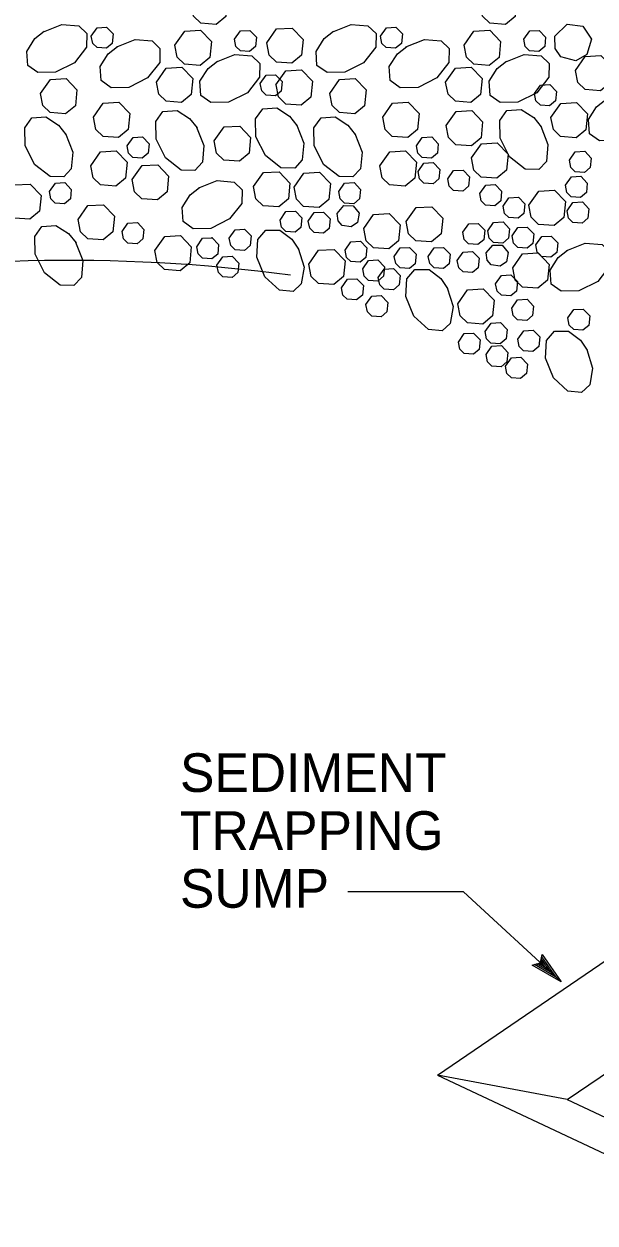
# Model space of a CAD drawing. Extents: x -894 to 866, y -476 to 714.
# Drawn here: x -122.5 to -18.8, y -56.1 to 161.3 of the extents above; entities that cross this region are included whole.
import ezdxf

# ---------------------------------------------------------------- set-up
doc = ezdxf.new("R2010")
doc.units = 0
for name, color, linetype in [('56 Stage 3 Anno', 7, 'Continuous'), ('57 Undefined', 7, 'Continuous'), ('60 Nongeo Data', 7, 'Continuous')]:
    doc.layers.add(name, color=color, linetype=linetype)

msp = doc.modelspace()

# ---------------------------------------------------------------- linework, layer by layer
at = {"layer": '56 Stage 3 Anno'}
for p, q in [((-42.68, 3.94), (-63.7, 3.94)), ((-42.68, 3.94), (-25, -12.42)), ((-28.76, -8.95), (-28.44, -7.44)), ((-28.7, -8.63), (-28, -9.65)), ((-28.59, -8.26), (-27, -10.57)), ((-28.52, -7.85), (-26, -11.5)), ((-28.44, -7.44), (-28.44, -7.44)), ((-28.44, -7.44), (-25, -12.42)), ((-30.23, -9.37), (-28.76, -8.95)), ((-25, -12.42), (-30.23, -9.37)), ((-30.23, -9.37), (-30.23, -9.37)), ((-26.01, -11.5), (-29.82, -9.27)), ((-27, -10.57), (-29.46, -9.14)), ((-28, -9.65), (-29.05, -9.04)), ((-25, -12.42), (-25, -12.42))]:
    msp.add_line(p, q, dxfattribs=at)
at = {"layer": '60 Nongeo Data'}
for p, q in [((-47.44, -29.33), (4.13, 5.83)), ((-23.88, -33.75), (8.4, -11.75)), ((-47.44, -29.33), (9.62, -56.12)), ((-23.88, -33.75), (-47.44, -29.33)), ((-23.88, -33.75), (8.36, -48.89))]:
    msp.add_line(p, q, dxfattribs=at)
for points in [[(-92.14, 164.88), (-90.36, 167.42), (-87.51, 167.58), (-85.53, 165.53), (-85.82, 162.65), (-87.58, 161.19), (-90.39, 161.39), (-91.71, 162.67), (-92.14, 164.88)], [(-39.66, 164.88), (-37.87, 167.42), (-35.03, 167.58), (-33.05, 165.53), (-33.33, 162.65), (-35.09, 161.19), (-37.9, 161.39), (-39.23, 162.67), (-39.66, 164.88)], [(-118.92, 159.87), (-115.59, 161.19), (-112.52, 160.92), (-111.07, 159.54), (-111.11, 157.05), (-113.32, 154.23), (-116.74, 152.52), (-119.96, 152.46), (-121.77, 153.75), (-121.94, 156.31), (-120.47, 158.61), (-118.79, 159.95)], [(-66.44, 159.87), (-63.1, 161.19), (-60.04, 160.92), (-58.58, 159.54), (-58.63, 157.05), (-60.84, 154.23), (-64.25, 152.52), (-67.47, 152.46), (-69.29, 153.75), (-69.46, 156.31), (-67.99, 158.61), (-66.3, 159.95)], [(-26.11, 159.08), (-23.9, 161.25), (-21.07, 160.89), (-19.49, 158.52), (-20.3, 155.74), (-22.29, 154.62), (-25.02, 155.33), (-26.09, 156.83), (-26.11, 159.08)], [(-110.25, 159.08), (-109.18, 160.6), (-107.47, 160.7), (-106.29, 159.47), (-106.46, 157.74), (-107.51, 156.87), (-109.2, 156.99), (-109.99, 157.76), (-110.25, 159.08)], [(-95.07, 157.45), (-93.28, 159.99), (-90.44, 160.15), (-88.46, 158.1), (-88.74, 155.22), (-90.5, 153.76), (-93.31, 153.96), (-94.64, 155.25), (-95.07, 157.45)], [(-84.25, 158.5), (-83.18, 160.02), (-81.47, 160.11), (-80.28, 158.88), (-80.45, 157.16), (-81.51, 156.28), (-83.2, 156.4), (-83.99, 157.17), (-84.25, 158.49)], [(-78.4, 157.84), (-76.62, 160.37), (-73.77, 160.54), (-71.79, 158.48), (-72.08, 155.61), (-73.84, 154.15), (-76.65, 154.35), (-77.97, 155.63), (-78.4, 157.84)], [(-57.77, 159.08), (-56.7, 160.6), (-54.99, 160.7), (-53.8, 159.47), (-53.97, 157.74), (-55.03, 156.87), (-56.72, 156.99), (-57.51, 157.76), (-57.77, 159.08)], [(-42.58, 157.45), (-40.8, 159.99), (-37.95, 160.15), (-35.97, 158.1), (-36.26, 155.22), (-38.02, 153.76), (-40.83, 153.96), (-42.15, 155.25), (-42.58, 157.45)], [(-31.76, 158.5), (-30.69, 160.02), (-28.98, 160.11), (-27.8, 158.88), (-27.97, 157.16), (-29.02, 156.28), (-30.71, 156.4), (-31.5, 157.17), (-31.76, 158.49)], [(-105.63, 157.13), (-102.3, 158.45), (-99.23, 158.19), (-97.78, 156.8), (-97.82, 154.31), (-100.03, 151.49), (-103.45, 149.78), (-106.67, 149.72), (-108.48, 151.01), (-108.65, 153.57), (-107.18, 155.87), (-105.5, 157.21)], [(-53.15, 157.13), (-49.81, 158.45), (-46.75, 158.19), (-45.29, 156.8), (-45.34, 154.31), (-47.55, 151.49), (-50.96, 149.78), (-54.18, 149.72), (-55.99, 151.01), (-56.17, 153.57), (-54.7, 155.87), (-53.01, 157.21)], [(-87.51, 154.43), (-84.17, 155.75), (-81.11, 155.49), (-79.65, 154.1), (-79.7, 151.62), (-81.91, 148.79), (-85.33, 147.08), (-88.55, 147.03), (-90.36, 148.31), (-90.53, 150.88), (-89.06, 153.17), (-87.37, 154.52)], [(-35.02, 154.43), (-31.69, 155.75), (-28.62, 155.49), (-27.17, 154.1), (-27.21, 151.62), (-29.42, 148.79), (-32.84, 147.08), (-36.06, 147.03), (-37.87, 148.31), (-38.04, 150.88), (-36.57, 153.17), (-34.89, 154.52)], [(-22.4, 152.86), (-20.61, 155.39), (-17.77, 155.56), (-15.79, 153.5), (-16.07, 150.63), (-17.83, 149.17), (-20.64, 149.37), (-21.97, 150.65), (-22.39, 152.86)], [(-98.42, 150.74), (-96.64, 153.28), (-93.79, 153.44), (-91.81, 151.39), (-92.1, 148.51), (-93.86, 147.05), (-96.67, 147.25), (-97.99, 148.54), (-98.42, 150.74)], [(-76.73, 150.24), (-74.94, 152.78), (-72.1, 152.94), (-70.12, 150.89), (-70.4, 148.02), (-72.16, 146.55), (-74.97, 146.76), (-76.29, 148.04), (-76.72, 150.24)], [(-45.94, 150.74), (-44.15, 153.28), (-41.31, 153.44), (-39.33, 151.39), (-39.61, 148.51), (-41.37, 147.05), (-44.18, 147.25), (-45.51, 148.54), (-45.94, 150.74)], [(-119.46, 148.69), (-117.68, 151.23), (-114.83, 151.39), (-112.85, 149.34), (-113.14, 146.46), (-114.9, 145), (-117.71, 145.2), (-119.03, 146.49), (-119.46, 148.69)], [(-79.59, 150.46), (-78.52, 151.98), (-76.81, 152.08), (-75.62, 150.85), (-75.79, 149.12), (-76.85, 148.25), (-78.54, 148.37), (-79.33, 149.14), (-79.59, 150.46)], [(-66.98, 148.69), (-65.19, 151.23), (-62.35, 151.39), (-60.37, 149.34), (-60.65, 146.46), (-62.41, 145), (-65.22, 145.2), (-66.55, 146.49), (-66.98, 148.69)], [(-29.81, 148.66), (-28.74, 150.18), (-27.03, 150.28), (-25.85, 149.05), (-26.02, 147.33), (-27.07, 146.45), (-28.76, 146.57), (-29.55, 147.34), (-29.81, 148.66)], [(-17, 147.49), (-13.67, 148.81), (-10.6, 148.54), (-9.15, 147.16), (-9.19, 144.67), (-11.4, 141.85), (-14.82, 140.14), (-18.04, 140.08), (-19.85, 141.37), (-20.02, 143.94), (-18.55, 146.23), (-16.87, 147.57)], [(-109.86, 144.38), (-108.07, 146.91), (-105.23, 147.07), (-103.25, 145.02), (-103.53, 142.15), (-105.29, 140.69), (-108.1, 140.89), (-109.43, 142.17), (-109.86, 144.38)], [(-73.01, 143.02), (-71.69, 139.68), (-71.96, 136.62), (-73.34, 135.16), (-75.83, 135.21), (-78.65, 137.42), (-80.36, 140.83), (-80.42, 144.05), (-79.13, 145.87), (-76.57, 146.04), (-74.27, 144.57), (-72.93, 142.88)], [(-57.37, 144.38), (-55.59, 146.91), (-52.74, 147.07), (-50.76, 145.02), (-51.05, 142.15), (-52.81, 140.69), (-55.62, 140.89), (-56.94, 142.17), (-57.37, 144.38)], [(-28.69, 142.76), (-27.37, 139.42), (-27.63, 136.36), (-29.02, 134.9), (-31.51, 134.95), (-34.33, 137.16), (-36.04, 140.57), (-36.1, 143.79), (-34.81, 145.61), (-32.24, 145.78), (-29.95, 144.31), (-28.61, 142.62)], [(-26.83, 144.34), (-25.05, 146.88), (-22.2, 147.04), (-20.22, 144.99), (-20.51, 142.11), (-22.27, 140.65), (-25.08, 140.85), (-26.4, 142.14), (-26.83, 144.34)], [(-114.93, 141.4), (-113.61, 138.06), (-113.87, 135), (-115.25, 133.54), (-117.74, 133.59), (-120.57, 135.8), (-122.27, 139.22), (-122.33, 142.43), (-121.04, 144.25), (-118.48, 144.42), (-116.19, 142.95), (-114.84, 141.26)], [(-91.14, 142.59), (-89.82, 139.25), (-90.08, 136.19), (-91.47, 134.73), (-93.95, 134.78), (-96.78, 136.99), (-98.49, 140.4), (-98.54, 143.62), (-97.25, 145.43), (-94.69, 145.6), (-92.4, 144.13), (-91.05, 142.45)], [(-62.44, 141.4), (-61.12, 138.06), (-61.38, 135), (-62.77, 133.54), (-65.26, 133.59), (-68.08, 135.8), (-69.79, 139.22), (-69.85, 142.43), (-68.56, 144.25), (-65.99, 144.42), (-63.7, 142.95), (-62.36, 141.26)], [(-45.84, 142.87), (-44.06, 145.4), (-41.21, 145.57), (-39.23, 143.52), (-39.52, 140.64), (-41.28, 139.18), (-44.09, 139.38), (-45.41, 140.66), (-45.84, 142.87)], [(-87.93, 140.06), (-86.15, 142.6), (-83.31, 142.76), (-81.33, 140.71), (-81.61, 137.83), (-83.37, 136.37), (-86.18, 136.57), (-87.5, 137.86), (-87.93, 140.06)], [(-103.73, 139.18), (-102.66, 140.7), (-100.95, 140.8), (-99.77, 139.57), (-99.94, 137.84), (-100.99, 136.96), (-102.68, 137.09), (-103.47, 137.86), (-103.73, 139.18)], [(-51.25, 139.18), (-50.18, 140.7), (-48.47, 140.8), (-47.28, 139.57), (-47.45, 137.84), (-48.51, 136.96), (-50.19, 137.09), (-50.99, 137.86), (-51.24, 139.18)], [(-41.23, 137), (-39.45, 139.53), (-36.6, 139.7), (-34.62, 137.64), (-34.91, 134.77), (-36.67, 133.31), (-39.48, 133.51), (-40.8, 134.79), (-41.23, 137)], [(-110.36, 135.57), (-108.57, 138.1), (-105.73, 138.27), (-103.75, 136.22), (-104.03, 133.34), (-105.79, 131.88), (-108.6, 132.08), (-109.93, 133.36), (-110.36, 135.57)], [(-57.87, 135.57), (-56.09, 138.1), (-53.24, 138.27), (-51.26, 136.22), (-51.55, 133.34), (-53.31, 131.88), (-56.12, 132.08), (-57.44, 133.36), (-57.87, 135.57)], [(-23.49, 136.58), (-22.42, 138.1), (-20.71, 138.2), (-19.52, 136.96), (-19.7, 135.24), (-20.75, 134.36), (-22.44, 134.48), (-23.23, 135.25), (-23.49, 136.58)], [(-102.82, 133.05), (-101.04, 135.59), (-98.19, 135.75), (-96.21, 133.7), (-96.5, 130.82), (-98.26, 129.36), (-101.07, 129.56), (-102.39, 130.84), (-102.82, 133.05)], [(-50.95, 134.53), (-49.88, 136.05), (-48.18, 136.15), (-46.99, 134.91), (-47.16, 133.19), (-48.22, 132.31), (-49.9, 132.43), (-50.7, 133.2), (-50.95, 134.53)], [(-45.56, 133.17), (-44.49, 134.7), (-42.78, 134.79), (-41.6, 133.56), (-41.77, 131.84), (-42.82, 130.96), (-44.51, 131.08), (-45.3, 131.85), (-45.56, 133.17)], [(-90.75, 131.56), (-87.41, 132.88), (-84.34, 132.62), (-82.89, 131.23), (-82.94, 128.75), (-85.15, 125.92), (-88.56, 124.21), (-91.78, 124.16), (-93.59, 125.44), (-93.77, 128.01), (-92.29, 130.3), (-90.61, 131.65)], [(-80.8, 131.79), (-79.02, 134.33), (-76.17, 134.49), (-74.19, 132.44), (-74.48, 129.56), (-76.23, 128.1), (-79.05, 128.3), (-80.37, 129.59), (-80.8, 131.79)], [(-73.46, 131.68), (-71.68, 134.22), (-68.83, 134.38), (-66.85, 132.33), (-67.14, 129.46), (-68.9, 127.99), (-71.71, 128.2), (-73.03, 129.48), (-73.46, 131.68)], [(-24.2, 132.04), (-23.13, 133.56), (-21.43, 133.66), (-20.24, 132.42), (-20.41, 130.7), (-21.47, 129.82), (-23.15, 129.94), (-23.95, 130.71), (-24.2, 132.04)], [(-125.95, 129.55), (-124.17, 132.08), (-121.32, 132.25), (-119.34, 130.19), (-119.62, 127.32), (-121.38, 125.86), (-124.2, 126.06), (-125.52, 127.34), (-125.95, 129.55)], [(-117.83, 130.9), (-116.77, 132.42), (-115.06, 132.52), (-113.87, 131.29), (-114.04, 129.56), (-115.1, 128.69), (-116.78, 128.81), (-117.58, 129.58), (-117.83, 130.9)], [(-65.35, 130.9), (-64.28, 132.42), (-62.57, 132.52), (-61.38, 131.29), (-61.56, 129.56), (-62.61, 128.69), (-64.3, 128.81), (-65.09, 129.58), (-65.35, 130.9)], [(-39.75, 130.54), (-38.68, 132.06), (-36.97, 132.16), (-35.78, 130.93), (-35.95, 129.2), (-37.01, 128.33), (-38.69, 128.45), (-39.49, 129.22), (-39.75, 130.54)], [(-30.83, 128.43), (-29.05, 130.96), (-26.2, 131.13), (-24.22, 129.07), (-24.51, 126.2), (-26.27, 124.73), (-29.08, 124.94), (-30.4, 126.22), (-30.83, 128.42)], [(-112.65, 125.8), (-110.87, 128.34), (-108.02, 128.5), (-106.04, 126.45), (-106.33, 123.57), (-108.09, 122.11), (-110.9, 122.31), (-112.22, 123.59), (-112.65, 125.8)], [(-65.62, 126.9), (-64.44, 128.34), (-62.73, 128.3), (-61.64, 126.98), (-61.94, 125.28), (-63.06, 124.48), (-64.73, 124.73), (-65.47, 125.56), (-65.62, 126.9)], [(-35.52, 128.25), (-34.45, 129.77), (-32.74, 129.87), (-31.56, 128.64), (-31.73, 126.92), (-32.78, 126.04), (-34.47, 126.16), (-35.26, 126.93), (-35.52, 128.25)], [(-23.91, 127.38), (-22.84, 128.91), (-21.13, 129), (-19.95, 127.77), (-20.12, 126.05), (-21.17, 125.17), (-22.86, 125.29), (-23.65, 126.06), (-23.91, 127.38)], [(-75.99, 125.73), (-74.92, 127.26), (-73.21, 127.35), (-72.03, 126.12), (-72.2, 124.4), (-73.25, 123.52), (-74.94, 123.64), (-75.73, 124.41), (-75.99, 125.73)], [(-70.87, 125.55), (-69.8, 127.07), (-68.09, 127.17), (-66.9, 125.94), (-67.07, 124.21), (-68.13, 123.33), (-69.82, 123.46), (-70.61, 124.23), (-70.87, 125.55)], [(-60.81, 124.19), (-59.03, 126.73), (-56.18, 126.89), (-54.2, 124.84), (-54.49, 121.96), (-56.24, 120.5), (-59.06, 120.7), (-60.38, 121.98), (-60.81, 124.19)], [(-53.09, 125.44), (-51.31, 127.97), (-48.46, 128.14), (-46.48, 126.08), (-46.77, 123.21), (-48.53, 121.75), (-51.34, 121.95), (-52.66, 123.23), (-53.09, 125.44)], [(-113.11, 121.73), (-111.78, 118.39), (-112.05, 115.33), (-113.43, 113.87), (-115.92, 113.92), (-118.75, 116.13), (-120.45, 119.55), (-120.51, 122.76), (-119.22, 124.58), (-116.66, 124.75), (-114.36, 123.28), (-113.02, 121.59)], [(-104.67, 123.65), (-103.6, 125.17), (-101.89, 125.27), (-100.7, 124.04), (-100.87, 122.32), (-101.93, 121.44), (-103.62, 121.56), (-104.41, 122.33), (-104.67, 123.65)], [(-85.21, 122.45), (-84.14, 123.97), (-82.43, 124.07), (-81.24, 122.84), (-81.41, 121.11), (-82.47, 120.23), (-84.15, 120.35), (-84.95, 121.12), (-85.21, 122.45)], [(-42.83, 123.5), (-41.76, 125.02), (-40.05, 125.12), (-38.86, 123.89), (-39.03, 122.16), (-40.09, 121.28), (-41.77, 121.41), (-42.57, 122.18), (-42.82, 123.5)], [(-38.31, 123.76), (-37.24, 125.28), (-35.53, 125.38), (-34.34, 124.15), (-34.51, 122.42), (-35.57, 121.54), (-37.26, 121.67), (-38.05, 122.44), (-38.31, 123.76)], [(-33.9, 122.84), (-32.83, 124.36), (-31.12, 124.46), (-29.93, 123.22), (-30.1, 121.5), (-31.16, 120.62), (-32.85, 120.74), (-33.64, 121.51), (-33.9, 122.84)], [(-98.71, 120.22), (-96.92, 122.76), (-94.08, 122.92), (-92.1, 120.87), (-92.38, 117.99), (-94.14, 116.53), (-96.95, 116.73), (-98.27, 118.02), (-98.7, 120.22)], [(-91.11, 120.89), (-90.04, 122.41), (-88.33, 122.51), (-87.14, 121.28), (-87.31, 119.55), (-88.37, 118.67), (-90.06, 118.8), (-90.85, 119.57), (-91.11, 120.89)], [(-88.34, 122.58), (-88.34, 122.62)], [(-72.7, 120.6), (-71.64, 117.17), (-72.14, 114.13), (-73.63, 112.79), (-76.11, 113.03), (-78.76, 115.45), (-80.19, 118.99), (-80, 122.2), (-78.58, 123.91), (-76.01, 123.88), (-73.83, 122.24), (-72.63, 120.46)], [(-64.19, 120.28), (-63.12, 121.8), (-61.41, 121.9), (-60.22, 120.67), (-60.4, 118.95), (-61.45, 118.07), (-63.14, 118.19), (-63.93, 118.96), (-64.19, 120.28)], [(-29.57, 121.21), (-28.5, 122.73), (-26.79, 122.83), (-25.6, 121.6), (-25.77, 119.87), (-26.83, 119), (-28.52, 119.12), (-29.31, 119.89), (-29.57, 121.21)], [(-70.78, 117.7), (-69, 120.24), (-66.15, 120.4), (-64.17, 118.35), (-64.46, 115.47), (-66.22, 114.01), (-69.03, 114.21), (-70.35, 115.5), (-70.78, 117.7)], [(-55.27, 119.14), (-54.2, 120.66), (-52.49, 120.76), (-51.3, 119.53), (-51.48, 117.81), (-52.53, 116.93), (-54.22, 117.05), (-55.01, 117.82), (-55.27, 119.14)], [(-49.09, 119.14), (-48.02, 120.66), (-46.31, 120.76), (-45.12, 119.53), (-45.29, 117.8), (-46.35, 116.93), (-48.04, 117.05), (-48.83, 117.82), (-49.09, 119.14)], [(-43.83, 118.41), (-42.76, 119.93), (-41.05, 120.03), (-39.86, 118.79), (-40.03, 117.07), (-41.09, 116.19), (-42.78, 116.32), (-43.57, 117.08), (-43.83, 118.41)], [(-38.58, 119.76), (-37.4, 121.19), (-35.68, 121.16), (-34.6, 119.84), (-34.9, 118.13), (-36.02, 117.34), (-37.69, 117.59), (-38.43, 118.42), (-38.58, 119.76)], [(-33.77, 117.05), (-31.98, 119.58), (-29.14, 119.75), (-27.16, 117.69), (-27.44, 114.82), (-29.2, 113.36), (-32.01, 113.56), (-33.33, 114.84), (-33.76, 117.05)], [(-23.95, 120.21), (-20.62, 121.53), (-17.55, 121.27), (-16.1, 119.88), (-16.14, 117.4), (-18.35, 114.57), (-21.77, 112.86), (-24.99, 112.81), (-26.8, 114.09), (-26.97, 116.66), (-25.5, 118.95), (-23.82, 120.29)], [(-87.44, 117.54), (-86.37, 119.07), (-84.66, 119.16), (-83.48, 117.93), (-83.65, 116.21), (-84.7, 115.33), (-86.39, 115.45), (-87.18, 116.22), (-87.44, 117.54)], [(-61, 116.88), (-59.93, 118.4), (-58.22, 118.5), (-57.04, 117.27), (-57.21, 115.54), (-58.26, 114.66), (-59.95, 114.79), (-60.74, 115.55), (-61, 116.88)], [(-58.16, 115.3), (-57.09, 116.83), (-55.39, 116.92), (-54.2, 115.69), (-54.37, 113.97), (-55.43, 113.09), (-57.11, 113.21), (-57.91, 113.98), (-58.16, 115.3)], [(-45.66, 113.46), (-44.6, 110.03), (-45.1, 106.99), (-46.59, 105.65), (-49.07, 105.89), (-51.71, 108.31), (-53.15, 111.85), (-52.96, 115.06), (-51.54, 116.77), (-48.96, 116.74), (-46.79, 115.1), (-45.58, 113.31)], [(-36.88, 114.17), (-35.81, 115.69), (-34.1, 115.79), (-32.91, 114.56), (-33.08, 112.83), (-34.14, 111.96), (-35.82, 112.08), (-36.62, 112.85), (-36.87, 114.17)], [(-64.85, 113.46), (-63.78, 114.98), (-62.07, 115.08), (-60.88, 113.85), (-61.05, 112.12), (-62.11, 111.24), (-63.79, 111.37), (-64.59, 112.13), (-64.84, 113.46)], [(-43.74, 110.56), (-41.96, 113.1), (-39.11, 113.26), (-37.13, 111.21), (-37.42, 108.33), (-39.18, 106.87), (-41.99, 107.07), (-43.31, 108.35), (-43.74, 110.56)], [(-60.4, 110.4), (-59.33, 111.92), (-57.62, 112.02), (-56.43, 110.79), (-56.6, 109.07), (-57.66, 108.19), (-59.35, 108.31), (-60.14, 109.08), (-60.4, 110.4)], [(-33.96, 109.74), (-32.89, 111.26), (-31.18, 111.36), (-29.99, 110.12), (-30.17, 108.4), (-31.22, 107.52), (-32.91, 107.64), (-33.7, 108.41), (-33.96, 109.73)], [(-23.76, 107.97), (-22.69, 109.49), (-20.98, 109.59), (-19.8, 108.36), (-19.97, 106.63), (-21.02, 105.76), (-22.71, 105.88), (-23.5, 106.65), (-23.76, 107.97)], [(-38.77, 105.51), (-37.7, 107.03), (-35.99, 107.13), (-34.8, 105.89), (-34.98, 104.17), (-36.03, 103.29), (-37.72, 103.41), (-38.51, 104.18), (-38.77, 105.51)], [(-43.64, 103.61), (-42.57, 105.13), (-40.86, 105.23), (-39.68, 104), (-39.85, 102.27), (-40.9, 101.4), (-42.59, 101.52), (-43.38, 102.29), (-43.64, 103.61)], [(-32.84, 104.13), (-31.77, 105.66), (-30.06, 105.75), (-28.87, 104.52), (-29.04, 102.8), (-30.1, 101.92), (-31.79, 102.04), (-32.58, 102.81), (-32.84, 104.13)], [(-20.33, 102.28), (-19.27, 98.86), (-19.77, 95.82), (-21.27, 94.48), (-23.74, 94.72), (-26.39, 97.14), (-27.82, 100.68), (-27.63, 103.89), (-26.21, 105.6), (-23.64, 105.57), (-21.47, 103.93), (-20.26, 102.14)], [(-38.61, 101.34), (-37.54, 102.86), (-35.83, 102.96), (-34.64, 101.73), (-34.82, 100.01), (-35.87, 99.13), (-37.56, 99.25), (-38.35, 100.02), (-38.61, 101.34)], [(-35.07, 99.23), (-34, 100.75), (-32.29, 100.85), (-31.11, 99.62), (-31.28, 97.9), (-32.33, 97.02), (-34.02, 97.14), (-34.81, 97.91), (-35.07, 99.23)]]:
    msp.add_lwpolyline(points, dxfattribs=at)
msp.add_arc((-114.36, -184.93), 303.34, 82.3714, 118.3095, dxfattribs=at)

# ---------------------------------------------------------------- texts
at = {"layer": '57 Undefined'}
for s, p in [('SEDIMENT', (-94.15, 22.04)), ('TRAPPING', (-94.15, 11.54)), ('SUMP', (-94.15, 1.04))]:
    msp.add_text(s, height=7, dxfattribs=at).set_placement(p)

doc.saveas('drawing.dxf')
